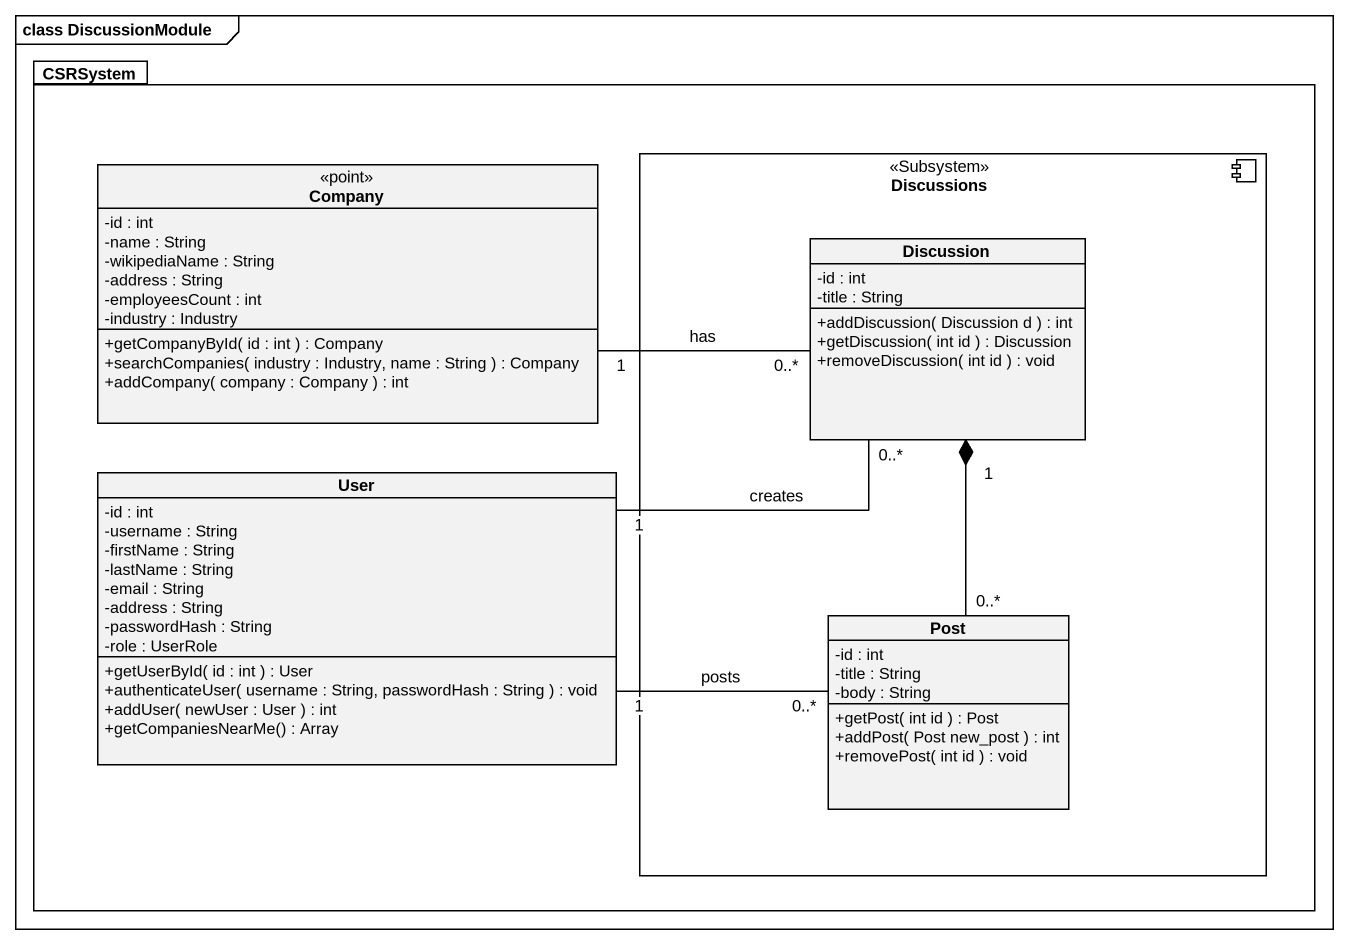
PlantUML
@startuml
mainframe class DiscussionModule
hide circle
hide empty members
skinparam classAttributeIconSize 0
package CSRSystem {
  class Company <<point>> {
    -id : int
    -name : String
    -wikipediaName : String
    -address : String
    -employeesCount : int
    -industry : Industry
    +getCompanyById( id : int ) : Company
    +searchCompanies( industry : Industry, name : String ) : Company
    +addCompany( company : Company ) : int
  }
  component Discussions <<Subsystem>> {
    class Discussion {
      -id : int
      -title : String
      +addDiscussion( Discussion d ) : int
      +getDiscussion( int id ) : Discussion
      +removeDiscussion( int id ) : void
    }
    class Post {
      -id : int
      -title : String
      -body : String
      +getPost( int id ) : Post
      +addPost( Post new_post ) : int
      +removePost( int id ) : void
    }
  }
  class User {
    -id : int
    -username : String
    -firstName : String
    -lastName : String
    -email : String
    -address : String
    -passwordHash : String
    -role : UserRole
    +getUserById( id : int ) : User
    +authenticateUser( username : String, passwordHash : String ) : void
    +addUser( newUser : User ) : int
    +getCompaniesNearMe() : Array
  }
}
Discussion "0..*" -left- "1" Company : has
Discussion "0..*" -left- "1" User : creates
Discussion "1" *-- "0..*" Post
Post "0..*" -left- "1" User : posts
@enduml
